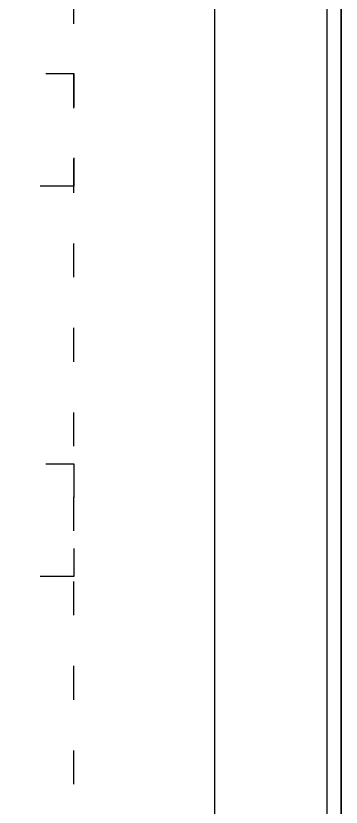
# Model space of a CAD drawing. Header units: millimetres. Extents: x 14879 to 38758, y -20740 to 1136.
# Drawn here: x 35601.5 to 35717.1, y -7664.9 to -7383.9 of the extents above; entities that cross this region are included whole.
import ezdxf

# ---------------------------------------------------------------- set-up
doc = ezdxf.new("R2010")
doc.units = ezdxf.units.MM
doc.linetypes.add('ACAD_ISO03W100', pattern=[30, 12, -18])

msp = doc.modelspace()

# ---------------------------------------------------------------- linework, layer by layer
for p, q in [((35717.11, -5903.36), (35717.11, -7858.36)), ((35717.11, -7903.36), (35717.11, -5903.36)), ((35717.11, -7903.36), (35717.11, -5903.36)), ((35717.11, -5903.36), (35717.11, -7858.36)), ((35717.11, -7903.36), (35717.11, -5903.36)), ((35717.11, -5903.36), (35717.11, -7858.36)), ((35712.11, -7898.36), (35712.11, -5908.36)), ((35672.11, -5948.36), (35672.11, -7858.36))]:
    msp.add_line(p, q)
at = {"color": 1, "linetype": 'ACAD_ISO03W100'}
for points in [[(35622.12, -6510.84), (35672.11, -6510.84), (35672.11, -7776.75), (35622.12, -7776.75)], [(35012.11, -7444.38), (35012.11, -7404.38), (35622.12, -7404.38), (35622.12, -7444.38)], [(35012.11, -7583), (35012.11, -7543), (35622.12, -7543), (35622.12, -7583)]]:
    msp.add_lwpolyline(points, close=True, dxfattribs=at)

doc.saveas('drawing.dxf')
